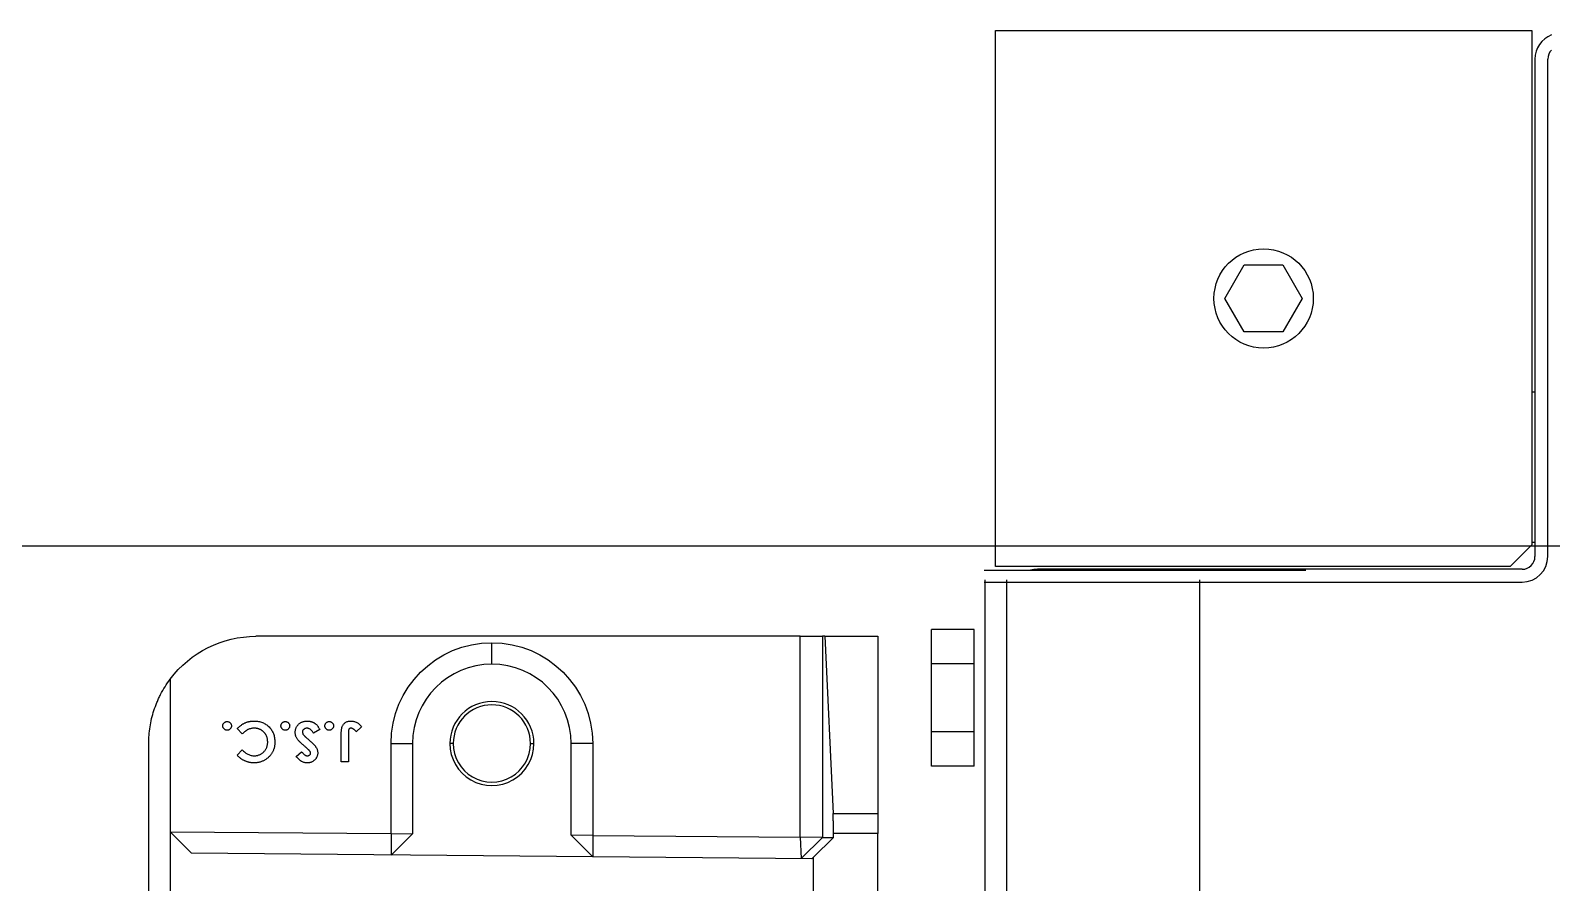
# Model space of a CAD drawing. Extents: x -32000 to 416743, y -254124 to 144214.
# Drawn here: x 256320 to 256674.6, y 85062.7 to 85261.5 of the extents above; entities that cross this region are included whole.
import ezdxf

# ---------------------------------------------------------------- set-up
doc = ezdxf.new("R2010")
doc.units = 0
doc.header["$LTSCALE"] = 10
for name, color, linetype in [('XFM1P40$0$E-CBL-DIM', 250, 'Continuous'), ('XFM1Q40$0$COL', 1, 'Continuous'), ('XFM1Q40$0$M-EQPM-MAU', 22, 'Continuous')]:
    doc.layers.add(name, color=color, linetype=linetype)
doc.styles.add('XFM1P40$0$dim-txt', font='isocp.shx', dxfattribs={"width": 0.7, "bigfont": 'chineset.shx'})
doc.dimstyles.new('XFM1P40$0$2000-dim', dxfattribs={"dimscale": 2000, "dimtxt": 0.1, "dimasz": 0.05, "dimexe": 0.1, "dimexo": 0.1, "dimgap": 0.05, "dimtad": 1, "dimdec": 0, "dimrnd": 5, "dimtxsty": 'XFM1P40$0$dim-txt', "dimblk": 'XFM1P40$0$_Dot', "dimcen": 2, "dimclrd": 256, "dimclre": 256, "dimclrt": 256, "dimadec": 0, "dimazin": 0, "dimtfac": 1, "dimtdec": 0, "dimtix": 1, "dimtmove": 2, "dimatfit": 3, "dimldrblk": 'XFM1P40$0$_Oblique', "dimfxl": 1, "dimtvp": 1, "dimarcsym": 0})

# ---------------------------------------------------------------- blocks, each defined once
blk = doc.blocks.new('XFM1P40$0$_Dot')
at = {"color": 0, "linetype": 'ByBlock', "lineweight": -2}
blk.add_line((-0.5, 0), (-1, 0), dxfattribs=at)
at = {"color": 0, "linetype": 'ByBlock', "const_width": 0.5}
blk.add_lwpolyline([(-0.25, 0, 1), (0.25, 0, 1)], format="xyb", close=True, dxfattribs=at)
blk = doc.blocks.new('*D264')
at = {"layer": 'DEFPOINTS', "color": 0, "transparency": 16777216}
for p in [(254630.54, 85140.63, 0), (257200, 85141.28), (257200, 85140.63, 0)]:
    blk.add_point(p, dxfattribs=at)
at = {"layer": 'XFM1P40$0$E-CBL-DIM', "lineweight": -2}
for p, q in [((254630.54, 85340.63), (254630.54, 85341.28)), ((257200, 85340.63), (257200, 85341.28)), ((254730.54, 85141.28), (257100, 85141.28))]:
    blk.add_line(p, q, dxfattribs=at)
at = {"layer": 'XFM1P40$0$E-CBL-DIM', "lineweight": -2, "xscale": 100, "yscale": 100, "zscale": 100, "rotation": 180}
blk.add_blockref('XFM1P40$0$_Dot', (254630.54, 85141.28), dxfattribs=at)
at = {"layer": 'XFM1P40$0$E-CBL-DIM', "lineweight": -2, "xscale": 100, "yscale": 100, "zscale": 100}
blk.add_blockref('XFM1P40$0$_Dot', (257200, 85141.28), dxfattribs=at)
at = {"layer": 'XFM1P40$0$E-CBL-DIM', "insert": (255915.27, 85341.3), "char_height": 200, "attachment_point": 5, "style": 'XFM1P40$0$dim-txt'}
blk.add_mtext('2570', dxfattribs=at)
blk = doc.blocks.new('XFM1P40$0$_Oblique')
at = {"color": 0, "linetype": 'ByBlock', "lineweight": -2}
blk.add_line((-0.5, -0.5), (0.5, 0.5), dxfattribs=at)
blk = doc.blocks.new('XFM1Q40$0$JCZ-500鑄')
for p, q in [((-115, 157.61, 40), (-115, 170, 40)), ((-115, 170, 40), (-73.71, 170, 151.73)), ((-73.71, 159.56, 151.73), (-73.71, 170, 151.73)), ((59.02, 170, 155), (-69.02, 170, 155)), ((-69.02, 170, 155), (-69.02, 159.62, 155)), ((-68.05, 159.62, 155), (-69.02, 159.62, 155)), ((-68.07, 157.09, 10), (-68.05, 159.62, 155)), ((-68.05, 159.62, 155), (-63.51, 155, 155)), ((-115, 157.61, 40), (-73.71, 159.56, 151.73)), ((-115, 157.61, 40), (-115, 157.09, 10)), ((-115, 151.91, 5), (-115, 157.09, 10)), ((-115, 157.09, 10), (-68.07, 157.09, 10)), ((-68.07, 157.09, 10), (-68.16, 151.91, 5)), ((-68.07, 157.09, 10), (-63.16, 152.09, 10)), ((-63.13, 154.61, 154.61), (-64.4, 10, 10)), ((53.51, 155, 155), (-63.51, 155, 155)), ((-63.51, 155, 155), (-63.13, 154.61, 154.61)), ((-68.16, 151.91, 5), (-115, 151.91, 5)), ((-115, 151.91, 5), (-115, 25, 5)), ((-68.58, 103.5, 5), (-68.16, 151.91, 5)), ((-68.16, 151.91, 5), (-63.16, 152.09, 10)), ((-90, 103.5, 5), (-68.58, 103.5, 5)), ((-90, 103.5, 5), (-90, 98.5, 10)), ((-63.58, 103.54, 10), (-68.62, 98.5, 10)), ((-68.58, 103.5, 5), (-68.62, 98.5, 10)), ((-68.58, 103.5, 5), (-63.58, 103.54, 10)), ((-68.62, 98.5, 10), (-90, 98.5, 10)), ((-90, 89.01, -5), (-90, 89.8, 10)), ((-108.5, 80, 10), (-113.5, 80, 5)), ((-90, 70.99, -5), (-90, 70.2, 10)), ((-90, 56.5, 5), (-90, 61.5, 10)), ((-90, 61.5, 10), (-68.95, 61.5, 10)), ((-68.99, 56.5, 5), (-68.95, 61.5, 10)), ((-68.95, 61.5, 10), (-63.99, 56.54, 10)), ((-68.99, 56.5, 5), (-90, 56.5, 5)), ((-69.44, 5, 5), (-68.99, 56.5, 5)), ((-68.99, 56.5, 5), (-63.99, 56.54, 10)), ((-93.92, 49.64, 6), (-92.76, 48.38, 6)), ((-92.27, 46.55, 6), (-85.71, 46.55, 6)), ((-85.71, 46.55, 6), (-85.71, 44.88, 6)), ((-85.71, 44.88, 6), (-91.88, 44.88, 6)), ((-93.26, 39.88, 6), (-92.38, 38.41, 6)), ((-86.95, 34.4, 6), (-88.09, 35.65, 6)), ((-92.22, 21.81, 6), (-93.47, 20.63, 6)), ((-87.32, 20.59, 6), (-88.49, 21.81, 6)), ((-64.4, 10, 10), (-69.44, 5, 5)), ((-105, 5, 5), (-69.44, 5, 5)), ((-69.44, 5, 5), (-46.56, 5, 5)), ((90, 0), (-90, 0))]:
    blk.add_line(p, q)
at = {"extrusion": (2.40741e-33, 1, -1.0842e-17)}
blk.add_arc((69.02, 150, 170), 5, 20.2826, 90, dxfattribs=at)
at = {"extrusion": (2.22045e-16, 1.76787e-16, -1)}
for centre, radius, start, end in [((90, 80, -5), 23.5, 0, 90), ((90, 80, -5), 23.5, 270, 0), ((90, 25, -5), 25, 306.8699, 0)]:
    blk.add_arc(centre, radius, start, end, dxfattribs=at)
for centre, radius, start, end in [((-90, 80, 10), 18.5, 90, 180), ((-90, 80, 10), 9.8, 90, 270), ((-90, 80, -5), 9.01, 90, 270), ((-90, 80, 10), 9.8, 270, 90), ((-90, 80, -5), 9.01, 270, 90), ((-90, 80, 10), 18.5, 180, 270)]:
    blk.add_arc(centre, radius, start, end)
blk.add_rational_spline([(-69.02, 159.62, 155), (-71.18, 159.62, 155), (-72.96, 159.6, 153.76), (-73.71, 159.56, 151.73)], [1, 0.880375915643, 0.880375915643, 1], degree=3)
for points, knots in [([(-95.24, 47.11, 6), (-95.23, 47.23, 6), (-95.23, 47.47, 6), (-95.16, 47.82, 6), (-95.06, 48.16, 6), (-94.91, 48.49, 6), (-94.73, 48.8, 6), (-94.5, 49.1, 6), (-94.23, 49.39, 6), (-94.03, 49.56, 6), (-93.92, 49.64, 6)], [0, 0, 0, 0, 0.123869, 0.244318, 0.36308, 0.483363, 0.604704, 0.731021, 0.862039, 1, 1, 1, 1]), ([(-91.88, 44.88, 6), (-92, 44.88, 6), (-92.22, 44.88, 6), (-92.55, 44.89, 6), (-92.85, 44.91, 6), (-93.12, 44.94, 6), (-93.37, 44.97, 6), (-93.58, 45.01, 6), (-93.77, 45.05, 6), (-93.99, 45.12, 6), (-94.23, 45.23, 6), (-94.48, 45.4, 6), (-94.7, 45.61, 6), (-94.9, 45.85, 6), (-95.05, 46.13, 6), (-95.16, 46.43, 6), (-95.23, 46.76, 6), (-95.23, 46.99, 6), (-95.24, 47.11, 6)], [0, 0, 0, 0, 0.0764104, 0.1472277, 0.212073, 0.2710544, 0.3241761, 0.3719781, 0.4141163, 0.4509948, 0.5180951, 0.5835658, 0.6487332, 0.7154311, 0.7831206, 0.8520752, 0.9238429, 1, 1, 1, 1]), ([(-92.76, 48.38, 6), (-92.83, 48.32, 6), (-92.97, 48.19, 6), (-93.15, 48.01, 6), (-93.3, 47.84, 6), (-93.41, 47.68, 6), (-93.48, 47.53, 6), (-93.53, 47.39, 6), (-93.56, 47.24, 6), (-93.57, 47.15, 6), (-93.57, 47.1, 6)], [0, 0, 0, 0, 0.191177, 0.356896, 0.499617, 0.618069, 0.721813, 0.819283, 0.911678, 1, 1, 1, 1]), ([(-93.57, 47.1, 6), (-93.57, 47.06, 6), (-93.56, 46.97, 6), (-93.51, 46.86, 6), (-93.44, 46.76, 6), (-93.35, 46.69, 6), (-93.26, 46.65, 6), (-93.17, 46.62, 6), (-93.06, 46.6, 6), (-92.94, 46.58, 6), (-92.79, 46.56, 6), (-92.63, 46.56, 6), (-92.46, 46.55, 6), (-92.33, 46.55, 6), (-92.27, 46.55, 6)], [0, 0, 0, 0, 0.0836649, 0.1608601, 0.2367566, 0.3196641, 0.3673443, 0.4262313, 0.4935493, 0.5728733, 0.6624888, 0.7645312, 0.8758718, 1, 1, 1, 1]), ([(-95.12, 42.08, 6), (-95.12, 42.15, 6), (-95.11, 42.28, 6), (-95.05, 42.47, 6), (-94.95, 42.65, 6), (-94.83, 42.8, 6), (-94.67, 42.93, 6), (-94.5, 43.03, 6), (-94.3, 43.08, 6), (-94.17, 43.09, 6), (-94.1, 43.09, 6)], [0, 0, 0, 0, 0.126739, 0.249854, 0.371183, 0.498951, 0.62672, 0.750102, 0.872098, 1, 1, 1, 1]), ([(-94.1, 43.09, 6), (-94.04, 43.09, 6), (-93.9, 43.08, 6), (-93.71, 43.03, 6), (-93.54, 42.93, 6), (-93.38, 42.8, 6), (-93.26, 42.65, 6), (-93.16, 42.47, 6), (-93.11, 42.28, 6), (-93.1, 42.15, 6), (-93.1, 42.08, 6)], [0, 0, 0, 0, 0.128287, 0.250649, 0.37337, 0.500625, 0.628031, 0.749723, 0.87288, 1, 1, 1, 1]), ([(-95.24, 36.95, 6), (-95.24, 37.03, 6), (-95.23, 37.19, 6), (-95.21, 37.42, 6), (-95.17, 37.65, 6), (-95.12, 37.86, 6), (-95.06, 38.07, 6), (-94.97, 38.27, 6), (-94.88, 38.46, 6), (-94.76, 38.65, 6), (-94.63, 38.82, 6), (-94.49, 39, 6), (-94.33, 39.16, 6), (-94.15, 39.32, 6), (-93.95, 39.47, 6), (-93.74, 39.61, 6), (-93.51, 39.75, 6), (-93.34, 39.84, 6), (-93.26, 39.88, 6)], [0, 0, 0, 0, 0.0635598, 0.1258849, 0.1862647, 0.2450088, 0.3033976, 0.3608185, 0.4180847, 0.4755399, 0.5338146, 0.5936782, 0.6550955, 0.7187347, 0.7849464, 0.8535031, 0.9251726, 1, 1, 1, 1]), ([(-94.1, 41.07, 6), (-94.17, 41.07, 6), (-94.3, 41.08, 6), (-94.49, 41.14, 6), (-94.67, 41.23, 6), (-94.83, 41.36, 6), (-94.96, 41.52, 6), (-95.05, 41.69, 6), (-95.11, 41.88, 6), (-95.12, 42.02, 6), (-95.12, 42.08, 6)], [0, 0, 0, 0, 0.127841, 0.249779, 0.372553, 0.500261, 0.627969, 0.750265, 0.873322, 1, 1, 1, 1]), ([(-93.1, 42.08, 6), (-93.1, 42.02, 6), (-93.11, 41.88, 6), (-93.16, 41.69, 6), (-93.26, 41.52, 6), (-93.38, 41.36, 6), (-93.54, 41.23, 6), (-93.71, 41.14, 6), (-93.9, 41.08, 6), (-94.04, 41.07, 6), (-94.1, 41.07, 6)], [0, 0, 0, 0, 0.1270595, 0.2501582, 0.3728214, 0.5001668, 0.6273612, 0.7494693, 0.871774, 1, 1, 1, 1]), ([(-91.09, 37.06, 6), (-90.99, 37.18, 6), (-90.8, 37.41, 6), (-90.51, 37.73, 6), (-90.25, 38.02, 6), (-90, 38.27, 6), (-89.77, 38.49, 6), (-89.56, 38.69, 6), (-89.36, 38.84, 6), (-89.13, 39.01, 6), (-88.85, 39.17, 6), (-88.51, 39.3, 6), (-88.17, 39.39, 6), (-87.94, 39.4, 6), (-87.83, 39.4, 6)], [0, 0, 0, 0, 0.112135, 0.215221, 0.309931, 0.395996, 0.473179, 0.541879, 0.602267, 0.654475, 0.747781, 0.835263, 0.918918, 1, 1, 1, 1]), ([(-87.83, 39.4, 6), (-87.75, 39.4, 6), (-87.59, 39.4, 6), (-87.36, 39.36, 6), (-87.14, 39.31, 6), (-86.93, 39.23, 6), (-86.72, 39.13, 6), (-86.53, 39.01, 6), (-86.34, 38.87, 6), (-86.17, 38.7, 6), (-86.01, 38.52, 6), (-85.86, 38.33, 6), (-85.74, 38.13, 6), (-85.64, 37.92, 6), (-85.57, 37.69, 6), (-85.51, 37.46, 6), (-85.48, 37.22, 6), (-85.48, 37.05, 6), (-85.48, 36.97, 6)], [0, 0, 0, 0, 0.063185, 0.124481, 0.184877, 0.244614, 0.304595, 0.365488, 0.427421, 0.49161, 0.55586, 0.618978, 0.68088, 0.742424, 0.804953, 0.868227, 0.932874, 1, 1, 1, 1]), ([(-92.59, 34.17, 6), (-92.69, 34.17, 6), (-92.87, 34.17, 6), (-93.14, 34.21, 6), (-93.4, 34.27, 6), (-93.64, 34.35, 6), (-93.88, 34.46, 6), (-94.1, 34.59, 6), (-94.3, 34.76, 6), (-94.49, 34.93, 6), (-94.67, 35.13, 6), (-94.82, 35.35, 6), (-94.95, 35.58, 6), (-95.05, 35.83, 6), (-95.14, 36.09, 6), (-95.2, 36.36, 6), (-95.23, 36.65, 6), (-95.24, 36.85, 6), (-95.24, 36.95, 6)], [0, 0, 0, 0, 0.065193, 0.12791, 0.189023, 0.248512, 0.307568, 0.366978, 0.426948, 0.4883, 0.550066, 0.611349, 0.67219, 0.734048, 0.796945, 0.862267, 0.929634, 1, 1, 1, 1]), ([(-92.38, 38.41, 6), (-92.47, 38.36, 6), (-92.66, 38.26, 6), (-92.9, 38.08, 6), (-93.11, 37.9, 6), (-93.27, 37.71, 6), (-93.41, 37.52, 6), (-93.5, 37.31, 6), (-93.56, 37.11, 6), (-93.57, 36.96, 6), (-93.57, 36.89, 6)], [0, 0, 0, 0, 0.160458, 0.307612, 0.442139, 0.566229, 0.681222, 0.789558, 0.895029, 1, 1, 1, 1]), ([(-93.57, 36.89, 6), (-93.57, 36.82, 6), (-93.56, 36.68, 6), (-93.51, 36.48, 6), (-93.43, 36.29, 6), (-93.31, 36.14, 6), (-93.18, 36, 6), (-93.02, 35.9, 6), (-92.86, 35.84, 6), (-92.75, 35.84, 6), (-92.69, 35.83, 6)], [0, 0, 0, 0, 0.1419221, 0.2753495, 0.4052739, 0.5362988, 0.6622399, 0.7779667, 0.88833, 1, 1, 1, 1]), ([(-92.69, 35.83, 6), (-92.64, 35.84, 6), (-92.53, 35.84, 6), (-92.37, 35.89, 6), (-92.21, 35.96, 6), (-92.08, 36.04, 6), (-91.97, 36.13, 6), (-91.88, 36.21, 6), (-91.77, 36.31, 6), (-91.65, 36.43, 6), (-91.53, 36.56, 6), (-91.39, 36.71, 6), (-91.24, 36.88, 6), (-91.14, 37, 6), (-91.09, 37.06, 6)], [0, 0, 0, 0, 0.076338, 0.155074, 0.238325, 0.327891, 0.378865, 0.43968, 0.509886, 0.588921, 0.677472, 0.775572, 0.882649, 1, 1, 1, 1]), ([(-89.39, 36.32, 6), (-89.46, 36.24, 6), (-89.59, 36.09, 6), (-89.77, 35.88, 6), (-89.93, 35.7, 6), (-90.08, 35.54, 6), (-90.2, 35.4, 6), (-90.31, 35.29, 6), (-90.39, 35.2, 6), (-90.44, 35.15, 6), (-90.46, 35.13, 6)], [0, 0, 0, 0, 0.192953, 0.366184, 0.520457, 0.655012, 0.770624, 0.865677, 0.942675, 1, 1, 1, 1]), ([(-88.2, 37.58, 6), (-88.22, 37.56, 6), (-88.28, 37.51, 6), (-88.38, 37.42, 6), (-88.5, 37.3, 6), (-88.64, 37.16, 6), (-88.8, 36.99, 6), (-88.98, 36.79, 6), (-89.18, 36.56, 6), (-89.32, 36.4, 6), (-89.39, 36.32, 6)], [0, 0, 0, 0, 0.0592336, 0.1363478, 0.2338027, 0.3486397, 0.4831847, 0.6359708, 0.8092454, 1, 1, 1, 1]), ([(-87.75, 37.74, 6), (-87.79, 37.74, 6), (-87.87, 37.73, 6), (-87.98, 37.7, 6), (-88.09, 37.65, 6), (-88.16, 37.61, 6), (-88.2, 37.58, 6)], [0, 0, 0, 0, 0.241881, 0.487115, 0.737838, 1, 1, 1, 1]), ([(-88.09, 35.65, 6), (-88.02, 35.7, 6), (-87.87, 35.81, 6), (-87.68, 35.97, 6), (-87.52, 36.14, 6), (-87.38, 36.3, 6), (-87.27, 36.47, 6), (-87.2, 36.64, 6), (-87.15, 36.81, 6), (-87.15, 36.93, 6), (-87.14, 36.99, 6)], [0, 0, 0, 0, 0.162432, 0.311848, 0.448466, 0.574275, 0.689054, 0.797558, 0.900286, 1, 1, 1, 1]), ([(-87.14, 36.99, 6), (-87.14, 37.04, 6), (-87.15, 37.14, 6), (-87.18, 37.29, 6), (-87.24, 37.42, 6), (-87.32, 37.53, 6), (-87.42, 37.62, 6), (-87.52, 37.69, 6), (-87.64, 37.73, 6), (-87.71, 37.73, 6), (-87.75, 37.74, 6)], [0, 0, 0, 0, 0.148126, 0.285993, 0.416634, 0.54738, 0.671583, 0.784401, 0.893266, 1, 1, 1, 1]), ([(-85.48, 36.97, 6), (-85.48, 36.86, 6), (-85.49, 36.64, 6), (-85.55, 36.32, 6), (-85.65, 36, 6), (-85.76, 35.75, 6), (-85.88, 35.55, 6), (-85.99, 35.39, 6), (-86.11, 35.23, 6), (-86.24, 35.07, 6), (-86.4, 34.91, 6), (-86.57, 34.74, 6), (-86.75, 34.57, 6), (-86.89, 34.46, 6), (-86.95, 34.4, 6)], [0, 0, 0, 0, 0.106906, 0.212967, 0.319763, 0.429089, 0.485862, 0.546561, 0.611431, 0.679818, 0.753594, 0.83076, 0.913137, 1, 1, 1, 1]), ([(-95.12, 31.84, 6), (-95.12, 31.91, 6), (-95.11, 32.04, 6), (-95.05, 32.23, 6), (-94.95, 32.41, 6), (-94.83, 32.56, 6), (-94.67, 32.69, 6), (-94.5, 32.79, 6), (-94.3, 32.85, 6), (-94.17, 32.85, 6), (-94.1, 32.86, 6)], [0, 0, 0, 0, 0.126739, 0.249854, 0.371183, 0.498951, 0.62672, 0.750102, 0.872098, 1, 1, 1, 1]), ([(-94.1, 32.86, 6), (-94.04, 32.85, 6), (-93.9, 32.85, 6), (-93.71, 32.79, 6), (-93.54, 32.69, 6), (-93.38, 32.56, 6), (-93.26, 32.41, 6), (-93.16, 32.23, 6), (-93.11, 32.04, 6), (-93.1, 31.91, 6), (-93.1, 31.84, 6)], [0, 0, 0, 0, 0.1282867, 0.2506492, 0.3733704, 0.500625, 0.6280307, 0.7497234, 0.8728804, 1, 1, 1, 1]), ([(-90.46, 35.13, 6), (-90.55, 35.04, 6), (-90.72, 34.89, 6), (-90.99, 34.68, 6), (-91.25, 34.51, 6), (-91.5, 34.38, 6), (-91.76, 34.28, 6), (-92.03, 34.21, 6), (-92.31, 34.17, 6), (-92.5, 34.17, 6), (-92.59, 34.17, 6)], [0, 0, 0, 0, 0.150811, 0.289911, 0.417498, 0.535597, 0.648803, 0.762441, 0.879845, 1, 1, 1, 1]), ([(-95.24, 24.58, 6), (-95.23, 24.75, 6), (-95.23, 25.09, 6), (-95.16, 25.59, 6), (-95.05, 26.06, 6), (-94.9, 26.51, 6), (-94.71, 26.93, 6), (-94.47, 27.33, 6), (-94.19, 27.71, 6), (-93.87, 28.06, 6), (-93.51, 28.37, 6), (-93.13, 28.65, 6), (-92.73, 28.88, 6), (-92.3, 29.08, 6), (-91.84, 29.22, 6), (-91.36, 29.33, 6), (-90.86, 29.39, 6), (-90.52, 29.4, 6), (-90.34, 29.4, 6)], [0, 0, 0, 0, 0.067374, 0.131832, 0.194455, 0.255566, 0.315587, 0.375625, 0.436133, 0.497772, 0.559461, 0.620267, 0.680775, 0.741575, 0.803222, 0.866497, 0.931913, 1, 1, 1, 1]), ([(-94.1, 30.83, 6), (-94.17, 30.83, 6), (-94.3, 30.84, 6), (-94.49, 30.9, 6), (-94.67, 30.99, 6), (-94.83, 31.12, 6), (-94.96, 31.28, 6), (-95.05, 31.45, 6), (-95.11, 31.64, 6), (-95.12, 31.78, 6), (-95.12, 31.84, 6)], [0, 0, 0, 0, 0.127841, 0.249779, 0.372553, 0.500261, 0.627969, 0.750265, 0.873322, 1, 1, 1, 1]), ([(-93.1, 31.84, 6), (-93.1, 31.78, 6), (-93.11, 31.64, 6), (-93.16, 31.45, 6), (-93.26, 31.28, 6), (-93.38, 31.12, 6), (-93.54, 30.99, 6), (-93.71, 30.9, 6), (-93.9, 30.84, 6), (-94.04, 30.83, 6), (-94.1, 30.83, 6)], [0, 0, 0, 0, 0.1270595, 0.2501582, 0.3728214, 0.5001668, 0.6273612, 0.7494693, 0.871774, 1, 1, 1, 1]), ([(-90.34, 29.4, 6), (-90.23, 29.4, 6), (-90, 29.4, 6), (-89.67, 29.37, 6), (-89.34, 29.32, 6), (-89.03, 29.25, 6), (-88.72, 29.17, 6), (-88.43, 29.06, 6), (-88.14, 28.94, 6), (-87.87, 28.79, 6), (-87.61, 28.63, 6), (-87.36, 28.45, 6), (-87.12, 28.25, 6), (-86.89, 28.04, 6), (-86.68, 27.81, 6), (-86.48, 27.57, 6), (-86.3, 27.3, 6), (-86.13, 27.03, 6), (-85.98, 26.74, 6), (-85.84, 26.44, 6), (-85.73, 26.14, 6), (-85.64, 25.84, 6), (-85.57, 25.52, 6), (-85.51, 25.21, 6), (-85.48, 24.88, 6), (-85.48, 24.66, 6), (-85.48, 24.55, 6)], [0, 0, 0, 0, 0.044668, 0.088522, 0.130976, 0.172908, 0.214009, 0.254998, 0.295309, 0.335907, 0.37632, 0.416323, 0.456499, 0.496665, 0.537199, 0.578092, 0.619901, 0.662604, 0.705271, 0.747628, 0.789409, 0.831248, 0.872811, 0.91486, 0.957022, 1, 1, 1, 1]), ([(-90.34, 27.74, 6), (-90.42, 27.74, 6), (-90.57, 27.73, 6), (-90.79, 27.71, 6), (-91.01, 27.68, 6), (-91.23, 27.64, 6), (-91.43, 27.58, 6), (-91.63, 27.51, 6), (-91.82, 27.43, 6), (-92.01, 27.34, 6), (-92.19, 27.23, 6), (-92.36, 27.12, 6), (-92.51, 26.99, 6), (-92.66, 26.86, 6), (-92.8, 26.71, 6), (-92.93, 26.55, 6), (-93.05, 26.39, 6), (-93.16, 26.21, 6), (-93.25, 26.03, 6), (-93.34, 25.84, 6), (-93.41, 25.64, 6), (-93.47, 25.44, 6), (-93.52, 25.23, 6), (-93.55, 25.02, 6), (-93.57, 24.81, 6), (-93.57, 24.66, 6), (-93.57, 24.59, 6)], [0, 0, 0, 0, 0.04599, 0.090647, 0.134497, 0.177347, 0.219284, 0.260927, 0.302462, 0.343585, 0.384146, 0.424344, 0.464381, 0.503969, 0.543783, 0.583766, 0.624386, 0.665518, 0.706649, 0.747805, 0.788877, 0.830204, 0.871696, 0.913726, 0.956584, 1, 1, 1, 1]), ([(-87.14, 24.62, 6), (-87.15, 24.73, 6), (-87.15, 24.94, 6), (-87.19, 25.25, 6), (-87.27, 25.55, 6), (-87.37, 25.83, 6), (-87.5, 26.11, 6), (-87.66, 26.36, 6), (-87.85, 26.61, 6), (-88.06, 26.84, 6), (-88.3, 27.05, 6), (-88.55, 27.23, 6), (-88.81, 27.39, 6), (-89.09, 27.52, 6), (-89.38, 27.61, 6), (-89.69, 27.69, 6), (-90.01, 27.73, 6), (-90.23, 27.73, 6), (-90.34, 27.74, 6)], [0, 0, 0, 0, 0.064715, 0.127707, 0.188882, 0.249158, 0.309661, 0.370225, 0.432332, 0.495782, 0.559304, 0.621861, 0.683322, 0.744523, 0.806088, 0.868994, 0.933419, 1, 1, 1, 1]), ([(-93.47, 20.63, 6), (-93.55, 20.71, 6), (-93.7, 20.88, 6), (-93.93, 21.12, 6), (-94.13, 21.37, 6), (-94.31, 21.6, 6), (-94.48, 21.84, 6), (-94.62, 22.07, 6), (-94.75, 22.3, 6), (-94.85, 22.53, 6), (-94.95, 22.76, 6), (-95.02, 23, 6), (-95.09, 23.24, 6), (-95.14, 23.5, 6), (-95.19, 23.76, 6), (-95.22, 24.02, 6), (-95.24, 24.3, 6), (-95.24, 24.49, 6), (-95.24, 24.58, 6)], [0, 0, 0, 0, 0.077784, 0.151817, 0.222542, 0.29028, 0.354643, 0.415801, 0.474713, 0.53043, 0.585584, 0.641307, 0.6979, 0.75542, 0.814521, 0.874876, 0.936669, 1, 1, 1, 1]), ([(-93.57, 24.59, 6), (-93.57, 24.46, 6), (-93.56, 24.22, 6), (-93.51, 23.86, 6), (-93.41, 23.52, 6), (-93.31, 23.25, 6), (-93.2, 23.03, 6), (-93.1, 22.87, 6), (-92.99, 22.7, 6), (-92.87, 22.53, 6), (-92.73, 22.36, 6), (-92.57, 22.18, 6), (-92.4, 22, 6), (-92.28, 21.88, 6), (-92.22, 21.81, 6)], [0, 0, 0, 0, 0.117044, 0.22996, 0.340689, 0.449881, 0.50608, 0.565321, 0.62822, 0.694742, 0.765029, 0.839587, 0.917753, 1, 1, 1, 1]), ([(-88.49, 21.81, 6), (-88.39, 21.92, 6), (-88.18, 22.12, 6), (-87.9, 22.45, 6), (-87.67, 22.79, 6), (-87.47, 23.13, 6), (-87.33, 23.49, 6), (-87.22, 23.86, 6), (-87.15, 24.24, 6), (-87.15, 24.49, 6), (-87.14, 24.62, 6)], [0, 0, 0, 0, 0.139413, 0.272761, 0.39951, 0.522802, 0.64266, 0.761583, 0.879795, 1, 1, 1, 1]), ([(-85.48, 24.55, 6), (-85.48, 24.46, 6), (-85.48, 24.27, 6), (-85.5, 24, 6), (-85.54, 23.72, 6), (-85.59, 23.45, 6), (-85.66, 23.18, 6), (-85.75, 22.91, 6), (-85.84, 22.65, 6), (-85.96, 22.39, 6), (-86.08, 22.13, 6), (-86.22, 21.88, 6), (-86.37, 21.65, 6), (-86.54, 21.42, 6), (-86.71, 21.2, 6), (-86.9, 20.98, 6), (-87.11, 20.78, 6), (-87.25, 20.66, 6), (-87.32, 20.59, 6)], [0, 0, 0, 0, 0.062276, 0.123904, 0.185067, 0.24684, 0.308435, 0.370241, 0.432587, 0.495925, 0.559351, 0.621943, 0.684393, 0.746986, 0.809441, 0.872508, 0.935769, 1, 1, 1, 1]), ([(-95.12, 18.27, 6), (-95.12, 18.34, 6), (-95.11, 18.47, 6), (-95.05, 18.66, 6), (-94.95, 18.84, 6), (-94.83, 18.99, 6), (-94.67, 19.12, 6), (-94.5, 19.21, 6), (-94.3, 19.27, 6), (-94.17, 19.28, 6), (-94.1, 19.28, 6)], [0, 0, 0, 0, 0.126739, 0.249854, 0.371183, 0.498951, 0.62672, 0.750102, 0.872098, 1, 1, 1, 1]), ([(-94.1, 17.26, 6), (-94.17, 17.26, 6), (-94.3, 17.27, 6), (-94.49, 17.33, 6), (-94.67, 17.42, 6), (-94.83, 17.55, 6), (-94.96, 17.7, 6), (-95.05, 17.88, 6), (-95.11, 18.07, 6), (-95.12, 18.2, 6), (-95.12, 18.27, 6)], [0, 0, 0, 0, 0.127841, 0.249779, 0.372553, 0.500261, 0.627969, 0.750265, 0.873322, 1, 1, 1, 1]), ([(-94.1, 19.28, 6), (-94.04, 19.28, 6), (-93.9, 19.27, 6), (-93.71, 19.21, 6), (-93.54, 19.12, 6), (-93.38, 18.99, 6), (-93.26, 18.83, 6), (-93.16, 18.66, 6), (-93.11, 18.47, 6), (-93.1, 18.34, 6), (-93.1, 18.27, 6)], [0, 0, 0, 0, 0.1282867, 0.2506492, 0.3733704, 0.500625, 0.6280307, 0.7497234, 0.8728804, 1, 1, 1, 1]), ([(-93.1, 18.27, 6), (-93.1, 18.2, 6), (-93.11, 18.07, 6), (-93.16, 17.88, 6), (-93.26, 17.71, 6), (-93.38, 17.55, 6), (-93.54, 17.42, 6), (-93.71, 17.33, 6), (-93.9, 17.27, 6), (-94.04, 17.26, 6), (-94.1, 17.26, 6)], [0, 0, 0, 0, 0.1270595, 0.2501582, 0.3728214, 0.5001668, 0.6273612, 0.7494693, 0.871774, 1, 1, 1, 1]), ([(-90, 0), (-90.65, 0, 0.29), (-91.29, 0.03, 0.58), (-92.59, 0.13, 1.15), (-93.23, 0.2, 1.43), (-94.52, 0.4, 1.99), (-95.16, 0.53, 2.26), (-96.44, 0.83, 2.78), (-97.07, 1.01, 3.03), (-98.33, 1.42, 3.5), (-98.95, 1.65, 3.73), (-99.89, 2.04, 4.03), (-100.2, 2.17, 4.13), (-100.82, 2.46, 4.31), (-101.13, 2.61, 4.4), (-102.06, 3.09, 4.63), (-102.66, 3.43, 4.76), (-103.85, 4.17, 4.95), (-104.43, 4.57, 5), (-105, 5, 5)], [-0.00003162, -0.00003162, -0.00003162, -0.00003162, 0.00209199, 0.00209199, 0.00421561, 0.00421561, 0.00633922, 0.00633922, 0.00846283, 0.00846283, 0.01058645, 0.01058645, 0.01164825, 0.01164825, 0.01271006, 0.01271006, 0.01483368, 0.01483368, 0.01695729, 0.01695729, 0.01695729, 0.01695729])]:
    blk.add_open_spline(points, degree=3, knots=knots)
blk = doc.blocks.new('XFM1Q40$0$A$C6DF15AF1')
at = {"layer": 'XFM1Q40$0$M-EQPM-MAU'}
for p, q in [((13660.713, -13892.524, -13.117), (13660.713, -13891.524, -13.117)), ((13660.713, -13892.524, -8.517), (13660.713, -13891.524, -8.517)), ((13660.713, -13891.524, -3.917), (13661.509, -13891.524, -2.539)), ((13660.713, -13892.524, -3.917), (13660.713, -13891.524, -3.917)), ((13661.509, -13892.524, -2.539), (13661.509, -13891.524, -2.539)), ((13661.509, -13891.524, -2.539), (13663.1, -13891.524, -2.539)), ((13663.1, -13891.524, -2.539), (13663.895, -13891.524, -3.917)), ((13663.1, -13892.524, -2.539), (13663.1, -13891.524, -2.539)), ((13663.895, -13892.524, -13.117), (13663.895, -13891.524, -13.117)), ((13663.895, -13892.524, -8.517), (13663.895, -13891.524, -8.517)), ((13663.895, -13892.524, -3.917), (13663.895, -13891.524, -3.917)), ((13660.713, -13892.524, -3.917), (13661.509, -13892.524, -2.539)), ((13661.509, -13892.524, -2.539), (13663.1, -13892.524, -2.539)), ((13663.1, -13892.524, -2.539), (13663.895, -13892.524, -3.917)), ((13665.058, -13892.772, -1.168), (13590.52, -13892.772, -1.245)), ((13665.058, -13892.772, -1.168), (13590.52, -13892.772, -1.245)), ((13665.002, -13892.751, -1.665), (13665.002, -13905.295, -1.665)), ((13665.058, -13893.272, -0.668), (13590.52, -13893.272, -0.745)), ((13665.279, -13893.251, -0.911), (13665.279, -13900.251, -0.911)), ((13665.37, -13905.019, -1.654), (13665.37, -13893.019, -1.654)), ((13665.37, -13893.019, -1.654), (13677.87, -13893.019, -1.654)), ((13677.87, -13893.019, -1.654), (13677.87, -13905.519, -1.654)), ((13665.302, -13905.295, -1.665), (13665.302, -13893.995, -1.665)), ((13665.058, -13897.772, -1.168), (13590.52, -13897.772, -1.245)), ((13670.838, -13898.818, 0.515), (13671.62, -13898.367, 0.515)), ((13671.62, -13898.367, 0.515), (13672.401, -13898.818, 0.515)), ((13670.838, -13899.72, 0.515), (13670.838, -13898.818, 0.515)), ((13672.401, -13898.818, 0.515), (13672.401, -13899.72, 0.515)), ((13671.62, -13900.171, 0.515), (13670.838, -13899.72, 0.515)), ((13672.401, -13899.72, 0.515), (13671.62, -13900.171, 0.515)), ((13665.87, -13905.519, -1.654), (13665.37, -13905.019, -1.654)), ((13677.202, -13905.595, -1.665), (13665.602, -13905.595, -1.665)), ((13677.87, -13905.519, -1.654), (13665.87, -13905.519, -1.654)), ((13665.939, -13905.519, -7.319), (13665.939, -13905.595, -7.319)), ((13669.439, -13905.519, -7.319), (13669.439, -13905.595, -7.319)), ((13669.717, -13905.581, -1.654), (13669.717, -13905.581, -1.654)), ((13665.602, -13905.895, -1.665), (13677.202, -13905.895, -1.665))]:
    blk.add_line(p, q, dxfattribs=at)
blk.add_circle((13671.62, -13899.269, -1.407), 1.157, dxfattribs=at)
at = {"layer": 'XFM1Q40$0$M-EQPM-MAU', "extrusion": (1, 1.22465e-16, 0)}
blk.add_arc((-13893.251, -1.411, 13665.279), 0.5, 360, 90, dxfattribs=at)
at = {"layer": 'XFM1Q40$0$M-EQPM-MAU'}
for centre, radius, start, end in [((13664.702, -13893.995, -1.665), 0.6, 0, 15.8538), ((13665.602, -13905.295, -1.665), 0.6, 180, 270), ((13665.602, -13905.295, -1.665), 0.3, 180, 270), ((13677.202, -13906.195, -1.665), 0.6, 20.8772, 90), ((13677.202, -13906.195, -1.665), 0.3, 45.4624, 90)]:
    blk.add_arc(centre, radius, start, end, dxfattribs=at)
at = {"layer": 'XFM1Q40$0$M-EQPM-MAU', "xscale": 0.09999999999999998, "yscale": 0.09999999999999998, "zscale": 0.09999999999999998, "rotation": 180}
blk.add_blockref('XFM1Q40$0$JCZ-500鑄', (13652.24, -13873.277, -1.95), dxfattribs=at)
blk = doc.blocks.new('XFM1Q40$0$A$C400517eb')
at = {"layer": 'XFM1Q40$0$COL', "xscale": 10.00000000000001, "yscale": 10.00000000000001, "zscale": 10.00000000000001, "rotation": 90}
blk.add_blockref('XFM1Q40$0$A$C6DF15AF1', (147014.81, -51517.22), dxfattribs=at)
blk = doc.blocks.new('XFM1Q40')
blk.add_blockref('XFM1Q40$0$A$C400517eb', (-29400, 0))
blk = doc.blocks.new('XFM1P40')
at = {"layer": 'XFM1P40$0$E-CBL-DIM'}
dim = blk.add_linear_dim(base=(257200, 85141.28), p1=(254630.54, 85140.63, 0), p2=(257200, 85140.63, 0), dimstyle='XFM1P40$0$2000-dim', dxfattribs=at)
dim.commit()
dim.dimension.update_dxf_attribs({"geometry": '*D264', "text_midpoint": (255915.27, 85341.3)})

msp = doc.modelspace()

# ---------------------------------------------------------------- block references
for name in ['XFM1P40', 'XFM1Q40']:
    msp.add_blockref(name, (0, 0))

doc.saveas('drawing.dxf')
